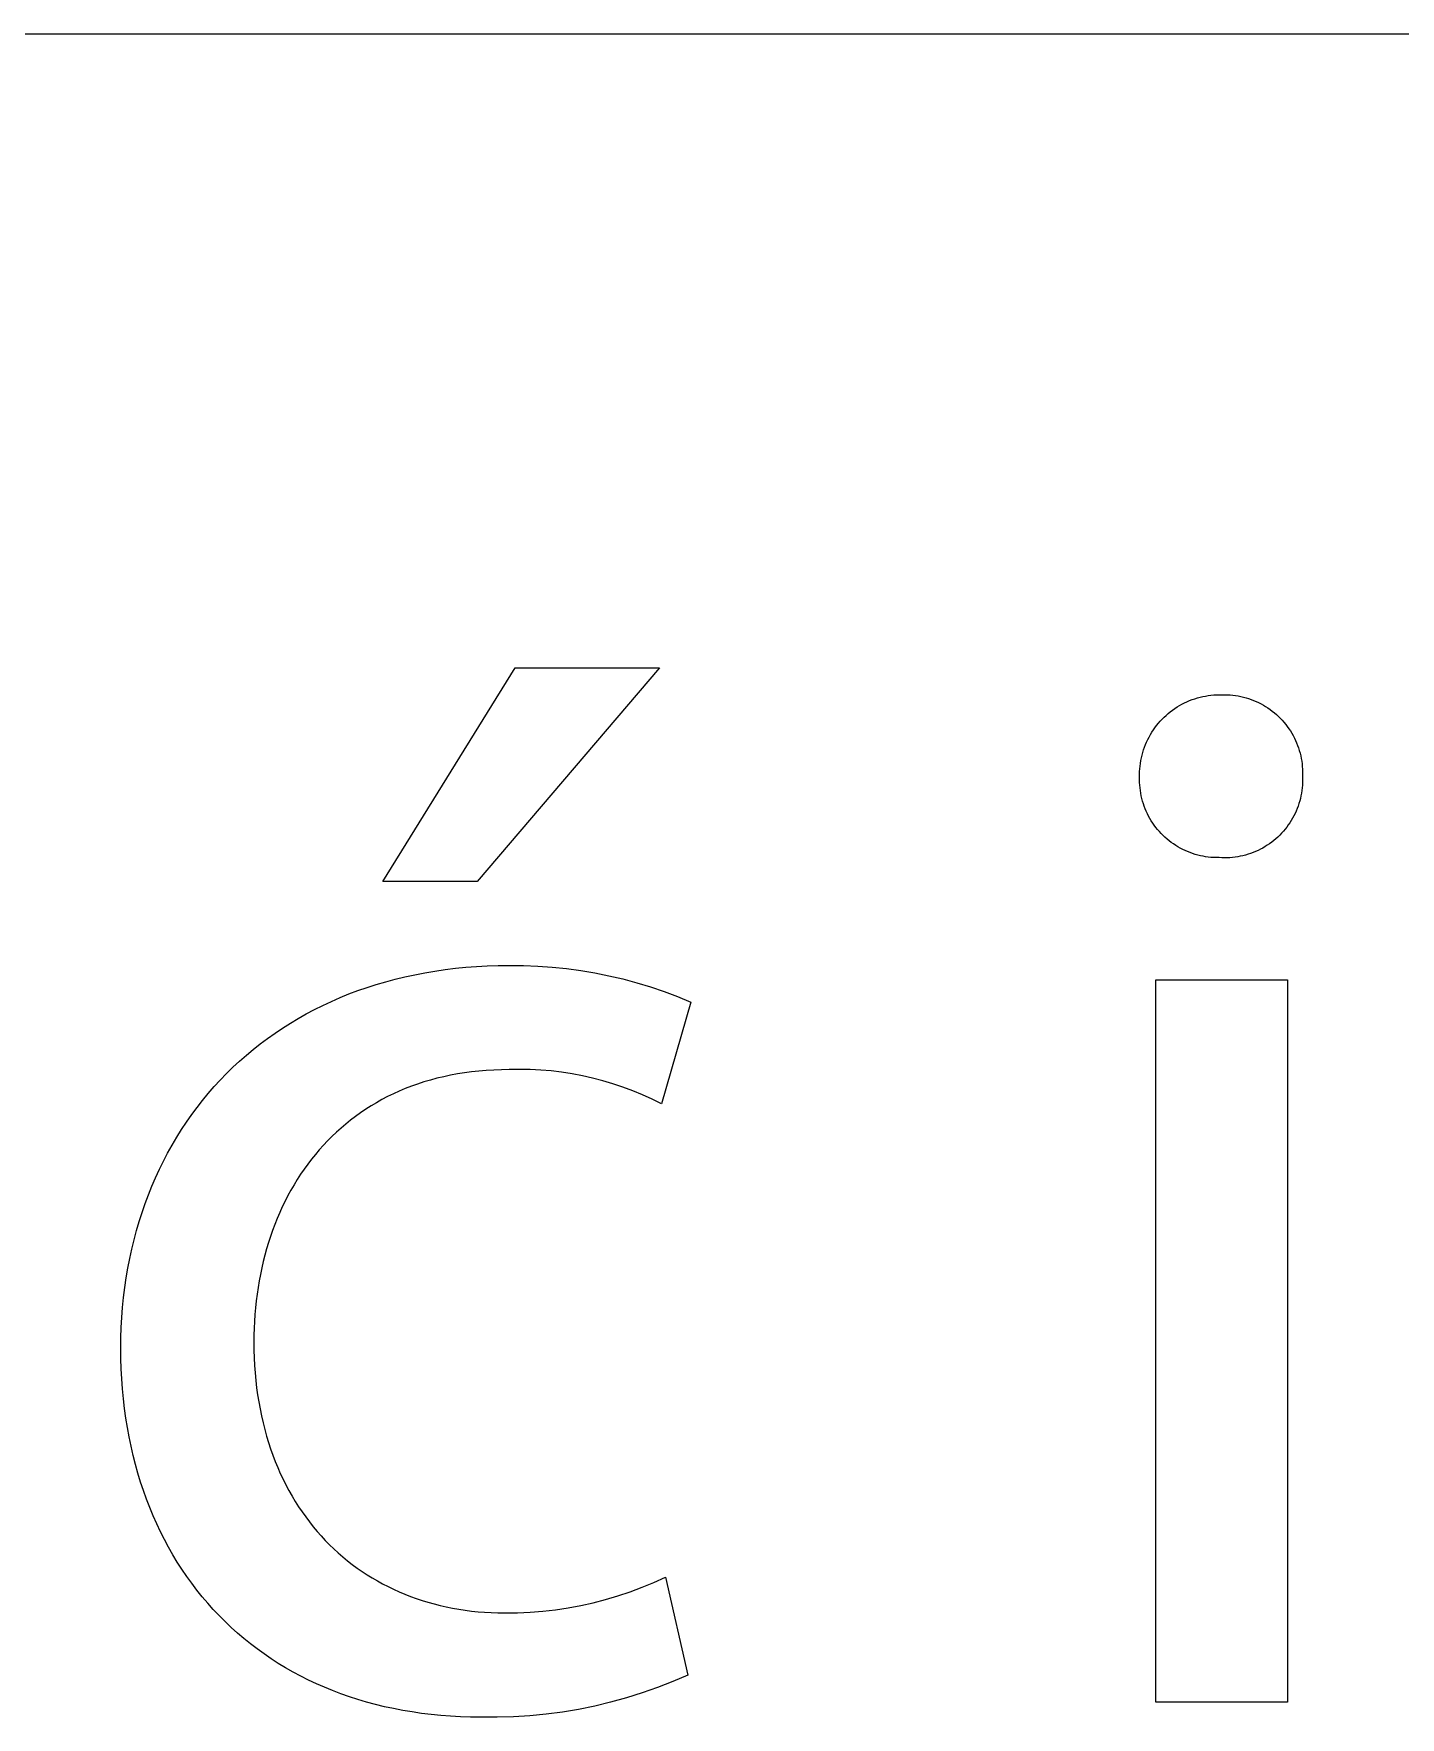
# Model space of a CAD drawing. Header units: millimetres. Extents: x 1383 to 4664, y -160 to 2132.
# Drawn here: x 4231.34 to 4261.42, y -105.3 to -68.26 of the extents above; entities that cross this region are included whole.
import ezdxf

# ---------------------------------------------------------------- set-up
doc = ezdxf.new("R2010")
doc.units = ezdxf.units.MM
doc.header["$MEASUREMENT"] = 0
doc.layers.add('Domyślny', color=7, linetype='Continuous', true_color=0x000000)

msp = doc.modelspace()

# ---------------------------------------------------------------- linework, layer by layer
at = {"layer": 'Domyślny', "color": 18, "lineweight": 15, "true_color": 0x000000}
for p, q in [((3423.999, -68.258), (4660.84, -68.258)), ((4239.025, -86.912), (4241.932, -82.213)), ((4245.111, -82.213), (4241.101, -86.912)), ((4241.932, -82.213), (4245.111, -82.213)), ((4256.663, -82.983), (4256.719, -82.957)), ((4256.719, -82.957), (4256.775, -82.933)), ((4256.775, -82.933), (4256.832, -82.911)), ((4256.832, -82.911), (4256.89, -82.891)), ((4256.89, -82.891), (4256.948, -82.873)), ((4256.948, -82.873), (4257.007, -82.857)), ((4257.007, -82.857), (4257.066, -82.843)), ((4257.066, -82.843), (4257.126, -82.831)), ((4257.126, -82.831), (4257.187, -82.821)), ((4257.187, -82.821), (4257.247, -82.813)), ((4257.247, -82.813), (4257.308, -82.808)), ((4257.308, -82.808), (4257.369, -82.804)), ((4257.369, -82.804), (4257.43, -82.803)), ((4257.43, -82.803), (4257.491, -82.803)), ((4257.491, -82.803), (4257.551, -82.803)), ((4257.551, -82.803), (4257.61, -82.804)), ((4257.61, -82.804), (4257.669, -82.807)), ((4257.669, -82.807), (4257.728, -82.813)), ((4257.728, -82.813), (4257.787, -82.82)), ((4257.787, -82.82), (4257.846, -82.829)), ((4257.846, -82.829), (4257.904, -82.841)), ((4257.904, -82.841), (4257.962, -82.854)), ((4257.962, -82.854), (4258.019, -82.87)), ((4258.019, -82.87), (4258.076, -82.887)), ((4258.076, -82.887), (4258.132, -82.907)), ((4258.132, -82.907), (4258.187, -82.928)), ((4258.187, -82.928), (4258.242, -82.951)), ((4258.242, -82.951), (4258.296, -82.976)), ((4258.296, -82.976), (4258.349, -83.003)), ((4256.13, -83.385), (4256.172, -83.341)), ((4256.172, -83.341), (4256.215, -83.297)), ((4256.215, -83.297), (4256.26, -83.256)), ((4256.26, -83.256), (4256.306, -83.216)), ((4256.306, -83.216), (4256.353, -83.177)), ((4256.353, -83.177), (4256.402, -83.14)), ((4256.402, -83.14), (4256.452, -83.105)), ((4256.452, -83.105), (4256.503, -83.072)), ((4256.503, -83.072), (4256.556, -83.04)), ((4256.556, -83.04), (4256.609, -83.011)), ((4256.609, -83.011), (4256.663, -82.983)), ((4258.349, -83.003), (4258.401, -83.032)), ((4258.401, -83.032), (4258.451, -83.062)), ((4258.451, -83.062), (4258.501, -83.094)), ((4258.501, -83.094), (4258.55, -83.128)), ((4258.55, -83.128), (4258.598, -83.164)), ((4258.598, -83.164), (4258.644, -83.201)), ((4258.644, -83.201), (4258.689, -83.24)), ((4258.689, -83.24), (4258.732, -83.28)), ((4258.732, -83.28), (4258.775, -83.322)), ((4258.775, -83.322), (4258.815, -83.365)), ((4255.885, -83.735), (4255.915, -83.681)), ((4255.915, -83.681), (4255.946, -83.629)), ((4255.946, -83.629), (4255.98, -83.578)), ((4255.98, -83.578), (4256.015, -83.528)), ((4256.015, -83.528), (4256.051, -83.479)), ((4256.051, -83.479), (4256.09, -83.431)), ((4256.09, -83.431), (4256.13, -83.385)), ((4258.815, -83.365), (4258.854, -83.409)), ((4258.854, -83.409), (4258.892, -83.455)), ((4258.892, -83.455), (4258.928, -83.502)), ((4258.928, -83.502), (4258.962, -83.551)), ((4258.962, -83.551), (4258.995, -83.6)), ((4258.995, -83.6), (4259.026, -83.651)), ((4259.026, -83.651), (4259.055, -83.703)), ((4259.055, -83.703), (4259.083, -83.755)), ((4255.731, -84.133), (4255.747, -84.074)), ((4255.747, -84.074), (4255.765, -84.015)), ((4255.765, -84.015), (4255.785, -83.958)), ((4255.785, -83.958), (4255.807, -83.901)), ((4255.807, -83.901), (4255.831, -83.844)), ((4255.831, -83.844), (4255.857, -83.789)), ((4255.857, -83.789), (4255.885, -83.735)), ((4259.083, -83.755), (4259.108, -83.809)), ((4259.108, -83.809), (4259.132, -83.863)), ((4259.132, -83.863), (4259.154, -83.918)), ((4259.154, -83.918), (4259.174, -83.974)), ((4259.174, -83.974), (4259.192, -84.031)), ((4259.192, -84.031), (4259.208, -84.088)), ((4259.208, -84.088), (4259.222, -84.146)), ((4255.678, -84.495), (4255.682, -84.434)), ((4255.682, -84.434), (4255.687, -84.373)), ((4255.687, -84.373), (4255.695, -84.312)), ((4255.695, -84.312), (4255.705, -84.252)), ((4255.705, -84.252), (4255.717, -84.192)), ((4255.717, -84.192), (4255.731, -84.133)), ((4259.222, -84.146), (4259.234, -84.204)), ((4259.234, -84.204), (4259.244, -84.262)), ((4259.244, -84.262), (4259.252, -84.321)), ((4259.252, -84.321), (4259.258, -84.38)), ((4259.258, -84.38), (4259.262, -84.439)), ((4259.262, -84.439), (4259.264, -84.498)), ((4255.677, -84.556), (4255.678, -84.495)), ((4255.678, -84.617), (4255.677, -84.556)), ((4255.677, -84.676), (4255.678, -84.617)), ((4255.678, -84.735), (4255.677, -84.676)), ((4255.681, -84.795), (4255.678, -84.735)), ((4255.687, -84.853), (4255.681, -84.795)), ((4259.259, -84.793), (4259.254, -84.852)), ((4259.262, -84.735), (4259.259, -84.793)), ((4259.264, -84.558), (4259.261, -84.617)), ((4259.261, -84.617), (4259.263, -84.676)), ((4259.263, -84.676), (4259.262, -84.735)), ((4259.264, -84.498), (4259.264, -84.558)), ((4255.694, -84.912), (4255.687, -84.853)), ((4255.703, -84.971), (4255.694, -84.912)), ((4255.715, -85.029), (4255.703, -84.971)), ((4255.728, -85.086), (4255.715, -85.029)), ((4255.743, -85.144), (4255.728, -85.086)), ((4255.761, -85.2), (4255.743, -85.144)), ((4255.78, -85.256), (4255.761, -85.2)), ((4259.184, -85.196), (4259.165, -85.252)), ((4259.2, -85.14), (4259.184, -85.196)), ((4259.215, -85.083), (4259.2, -85.14)), ((4259.228, -85.026), (4259.215, -85.083)), ((4259.239, -84.968), (4259.228, -85.026)), ((4259.247, -84.91), (4259.239, -84.968)), ((4259.254, -84.852), (4259.247, -84.91)), ((4255.801, -85.311), (4255.78, -85.256)), ((4255.824, -85.366), (4255.801, -85.311)), ((4255.849, -85.42), (4255.824, -85.366)), ((4255.876, -85.472), (4255.849, -85.42)), ((4255.904, -85.524), (4255.876, -85.472)), ((4255.935, -85.575), (4255.904, -85.524)), ((4259.014, -85.57), (4258.983, -85.62)), ((4259.044, -85.519), (4259.014, -85.57)), ((4259.072, -85.467), (4259.044, -85.519)), ((4259.098, -85.415), (4259.072, -85.467)), ((4259.122, -85.361), (4259.098, -85.415)), ((4259.144, -85.307), (4259.122, -85.361)), ((4259.165, -85.252), (4259.144, -85.307)), ((4255.967, -85.625), (4255.935, -85.575)), ((4256.001, -85.673), (4255.967, -85.625)), ((4256.036, -85.721), (4256.001, -85.673)), ((4256.073, -85.767), (4256.036, -85.721)), ((4256.112, -85.812), (4256.073, -85.767)), ((4256.152, -85.855), (4256.112, -85.812)), ((4256.193, -85.898), (4256.152, -85.855)), ((4256.236, -85.938), (4256.193, -85.898)), ((4256.281, -85.977), (4256.236, -85.938)), ((4258.718, -85.933), (4258.675, -85.972)), ((4258.761, -85.892), (4258.718, -85.933)), ((4258.802, -85.85), (4258.761, -85.892)), ((4258.841, -85.807), (4258.802, -85.85)), ((4258.879, -85.762), (4258.841, -85.807)), ((4258.915, -85.716), (4258.879, -85.762)), ((4258.95, -85.668), (4258.915, -85.716)), ((4258.983, -85.62), (4258.95, -85.668)), ((4256.326, -86.015), (4256.281, -85.977)), ((4256.373, -86.051), (4256.326, -86.015)), ((4256.422, -86.085), (4256.373, -86.051)), ((4256.471, -86.118), (4256.422, -86.085)), ((4256.521, -86.149), (4256.471, -86.118)), ((4256.573, -86.178), (4256.521, -86.149)), ((4256.625, -86.206), (4256.573, -86.178)), ((4256.679, -86.231), (4256.625, -86.206)), ((4256.733, -86.255), (4256.679, -86.231)), ((4256.788, -86.277), (4256.733, -86.255)), ((4256.844, -86.297), (4256.788, -86.277)), ((4256.9, -86.315), (4256.844, -86.297)), ((4258.064, -86.314), (4258.007, -86.33)), ((4258.12, -86.295), (4258.064, -86.314)), ((4258.175, -86.275), (4258.12, -86.295)), ((4258.229, -86.253), (4258.175, -86.275)), ((4258.283, -86.228), (4258.229, -86.253)), ((4258.335, -86.202), (4258.283, -86.228)), ((4258.387, -86.175), (4258.335, -86.202)), ((4258.438, -86.145), (4258.387, -86.175)), ((4258.487, -86.114), (4258.438, -86.145)), ((4258.536, -86.081), (4258.487, -86.114)), ((4258.584, -86.046), (4258.536, -86.081)), ((4258.63, -86.01), (4258.584, -86.046)), ((4258.675, -85.972), (4258.63, -86.01)), ((4256.957, -86.331), (4256.9, -86.315)), ((4257.015, -86.345), (4256.957, -86.331)), ((4257.073, -86.357), (4257.015, -86.345)), ((4257.131, -86.367), (4257.073, -86.357)), ((4257.189, -86.375), (4257.131, -86.367)), ((4257.248, -86.381), (4257.189, -86.375)), ((4257.307, -86.385), (4257.248, -86.381)), ((4257.367, -86.387), (4257.307, -86.385)), ((4257.426, -86.387), (4257.367, -86.387)), ((4257.484, -86.39), (4257.426, -86.387)), ((4257.543, -86.392), (4257.484, -86.39)), ((4257.602, -86.391), (4257.543, -86.392)), ((4257.661, -86.388), (4257.602, -86.391)), ((4257.719, -86.384), (4257.661, -86.388)), ((4257.777, -86.377), (4257.719, -86.384)), ((4257.836, -86.368), (4257.777, -86.377)), ((4257.893, -86.358), (4257.836, -86.368)), ((4257.951, -86.345), (4257.893, -86.358)), ((4258.007, -86.33), (4257.951, -86.345)), ((4241.101, -86.912), (4239.025, -86.912)), ((4239.943, -88.92), (4240.165, -88.882)), ((4240.165, -88.882), (4240.391, -88.85)), ((4240.391, -88.85), (4240.619, -88.822)), ((4240.619, -88.822), (4240.849, -88.799)), ((4240.849, -88.799), (4241.083, -88.781)), ((4241.083, -88.781), (4241.319, -88.768)), ((4241.319, -88.768), (4241.559, -88.761)), ((4241.559, -88.761), (4241.801, -88.758)), ((4241.801, -88.758), (4242.117, -88.76)), ((4242.117, -88.76), (4242.433, -88.772)), ((4242.433, -88.772), (4242.748, -88.794)), ((4242.748, -88.794), (4243.062, -88.827)), ((4243.062, -88.827), (4243.376, -88.869)), ((4243.376, -88.869), (4243.687, -88.922)), ((4238.473, -89.313), (4238.674, -89.243)), ((4238.674, -89.243), (4238.878, -89.178)), ((4238.878, -89.178), (4239.085, -89.117)), ((4239.085, -89.117), (4239.295, -89.061)), ((4239.295, -89.061), (4239.508, -89.009)), ((4239.508, -89.009), (4239.724, -88.962)), ((4239.724, -88.962), (4239.943, -88.92)), ((4243.687, -88.922), (4243.997, -88.985)), ((4243.997, -88.985), (4244.305, -89.057)), ((4244.305, -89.057), (4244.61, -89.14)), ((4244.61, -89.14), (4244.912, -89.232)), ((4244.912, -89.232), (4245.212, -89.334)), ((4256.038, -89.075), (4258.934, -89.075)), ((4256.038, -104.972), (4256.038, -89.075)), ((4258.934, -89.075), (4258.934, -104.972)), ((4237.519, -89.728), (4237.703, -89.637)), ((4237.703, -89.637), (4237.891, -89.549)), ((4237.891, -89.549), (4238.082, -89.466)), ((4238.082, -89.466), (4238.276, -89.387)), ((4238.276, -89.387), (4238.473, -89.313)), ((4245.799, -89.567), (4245.155, -91.806)), ((4245.212, -89.334), (4245.507, -89.445)), ((4245.507, -89.445), (4245.799, -89.567)), ((4236.987, -90.028), (4237.161, -89.924)), ((4237.161, -89.924), (4237.338, -89.824)), ((4237.338, -89.824), (4237.519, -89.728)), ((4236.326, -90.483), (4236.486, -90.363)), ((4236.486, -90.363), (4236.649, -90.248)), ((4236.649, -90.248), (4236.816, -90.136)), ((4236.816, -90.136), (4236.987, -90.028)), ((4235.869, -90.865), (4236.018, -90.734)), ((4236.018, -90.734), (4236.17, -90.607)), ((4236.17, -90.607), (4236.326, -90.483)), ((4235.582, -91.139), (4235.724, -91)), ((4235.724, -91), (4235.869, -90.865)), ((4240.819, -91.122), (4240.664, -91.147)), ((4240.976, -91.101), (4240.819, -91.122)), ((4241.136, -91.084), (4240.976, -91.101)), ((4241.298, -91.07), (4241.136, -91.084)), ((4241.463, -91.06), (4241.298, -91.07)), ((4241.631, -91.054), (4241.463, -91.06)), ((4241.801, -91.052), (4241.631, -91.054)), ((4242.032, -91.047), (4241.801, -91.052)), ((4242.264, -91.05), (4242.032, -91.047)), ((4242.496, -91.061), (4242.264, -91.05)), ((4242.727, -91.081), (4242.496, -91.061)), ((4242.957, -91.108), (4242.727, -91.081)), ((4243.186, -91.143), (4242.957, -91.108)), ((4235.181, -91.575), (4235.311, -91.426)), ((4235.311, -91.426), (4235.445, -91.28)), ((4235.445, -91.28), (4235.582, -91.139)), ((4239.516, -91.47), (4239.384, -91.526)), ((4239.65, -91.418), (4239.516, -91.47)), ((4239.787, -91.369), (4239.65, -91.418)), ((4239.927, -91.323), (4239.787, -91.369)), ((4240.069, -91.281), (4239.927, -91.323)), ((4240.214, -91.242), (4240.069, -91.281)), ((4240.362, -91.207), (4240.214, -91.242)), ((4240.511, -91.175), (4240.362, -91.207)), ((4240.664, -91.147), (4240.511, -91.175)), ((4243.414, -91.186), (4243.186, -91.143)), ((4243.64, -91.236), (4243.414, -91.186)), ((4243.864, -91.295), (4243.64, -91.236)), ((4244.086, -91.361), (4243.864, -91.295)), ((4244.306, -91.435), (4244.086, -91.361)), ((4244.523, -91.517), (4244.306, -91.435)), ((4234.933, -91.883), (4235.055, -91.727)), ((4235.055, -91.727), (4235.181, -91.575)), ((4238.762, -91.85), (4238.645, -91.924)), ((4238.881, -91.779), (4238.762, -91.85)), ((4239.003, -91.711), (4238.881, -91.779)), ((4239.127, -91.646), (4239.003, -91.711)), ((4239.254, -91.584), (4239.127, -91.646)), ((4239.384, -91.526), (4239.254, -91.584)), ((4244.737, -91.606), (4244.523, -91.517)), ((4244.948, -91.703), (4244.737, -91.606)), ((4245.155, -91.806), (4244.948, -91.703)), ((4234.591, -92.37), (4234.701, -92.205)), ((4234.701, -92.205), (4234.815, -92.042)), ((4234.815, -92.042), (4234.933, -91.883)), ((4238.311, -92.163), (4238.205, -92.248)), ((4238.42, -92.08), (4238.311, -92.163)), ((4238.531, -92.001), (4238.42, -92.08)), ((4238.645, -91.924), (4238.531, -92.001)), ((4234.384, -92.711), (4234.486, -92.539)), ((4234.486, -92.539), (4234.591, -92.37)), ((4237.903, -92.52), (4237.807, -92.615)), ((4238.001, -92.426), (4237.903, -92.52)), ((4238.102, -92.336), (4238.001, -92.426)), ((4238.205, -92.248), (4238.102, -92.336)), ((4234.193, -93.064), (4234.286, -92.886)), ((4234.286, -92.886), (4234.384, -92.711)), ((4237.537, -92.917), (4237.452, -93.023)), ((4237.624, -92.814), (4237.537, -92.917)), ((4237.714, -92.714), (4237.624, -92.814)), ((4237.807, -92.615), (4237.714, -92.714)), ((4234.019, -93.429), (4234.104, -93.245)), ((4234.104, -93.245), (4234.193, -93.064)), ((4237.29, -93.241), (4237.213, -93.353)), ((4237.37, -93.131), (4237.29, -93.241)), ((4237.452, -93.023), (4237.37, -93.131)), ((4233.862, -93.805), (4233.938, -93.616)), ((4233.938, -93.616), (4234.019, -93.429)), ((4236.999, -93.703), (4236.933, -93.824)), ((4237.068, -93.584), (4236.999, -93.703)), ((4237.139, -93.468), (4237.068, -93.584)), ((4237.213, -93.353), (4237.139, -93.468)), ((4233.722, -94.193), (4233.79, -93.998)), ((4233.79, -93.998), (4233.862, -93.805)), ((4236.81, -94.071), (4236.752, -94.197)), ((4236.87, -93.946), (4236.81, -94.071)), ((4236.933, -93.824), (4236.87, -93.946)), ((4233.6, -94.591), (4233.659, -94.391)), ((4233.659, -94.391), (4233.722, -94.193)), ((4236.645, -94.456), (4236.596, -94.588)), ((4236.697, -94.326), (4236.645, -94.456)), ((4236.752, -94.197), (4236.697, -94.326)), ((4233.496, -94.999), (4233.546, -94.794)), ((4233.546, -94.794), (4233.6, -94.591)), ((4236.549, -94.722), (4236.505, -94.857)), ((4236.596, -94.588), (4236.549, -94.722)), ((4233.451, -95.207), (4233.496, -94.999)), ((4236.426, -95.132), (4236.39, -95.272)), ((4236.464, -94.994), (4236.426, -95.132)), ((4236.505, -94.857), (4236.464, -94.994)), ((4233.375, -95.631), (4233.411, -95.418)), ((4233.411, -95.418), (4233.451, -95.207)), ((4236.328, -95.556), (4236.3, -95.7)), ((4236.357, -95.413), (4236.328, -95.556)), ((4236.39, -95.272), (4236.357, -95.413)), ((4233.317, -96.063), (4233.344, -95.846)), ((4233.344, -95.846), (4233.375, -95.631)), ((4236.276, -95.846), (4236.255, -95.992)), ((4236.3, -95.7), (4236.276, -95.846)), ((4233.278, -96.504), (4233.295, -96.282)), ((4233.295, -96.282), (4233.317, -96.063)), ((4236.22, -96.289), (4236.208, -96.44)), ((4236.236, -96.14), (4236.22, -96.289)), ((4236.255, -95.992), (4236.236, -96.14)), ((4233.266, -96.728), (4233.278, -96.504)), ((4236.198, -96.591), (4236.19, -96.743)), ((4236.208, -96.44), (4236.198, -96.591)), ((4233.256, -97.182), (4233.259, -96.954)), ((4233.259, -96.954), (4233.266, -96.728)), ((4236.186, -96.897), (4236.185, -97.051)), ((4236.185, -97.051), (4236.186, -97.222)), ((4236.19, -96.743), (4236.186, -96.897)), ((4233.259, -97.409), (4233.256, -97.182)), ((4233.266, -97.633), (4233.259, -97.409)), ((4236.186, -97.222), (4236.191, -97.392)), ((4236.191, -97.392), (4236.2, -97.559)), ((4233.277, -97.855), (4233.266, -97.633)), ((4236.2, -97.559), (4236.212, -97.724)), ((4236.212, -97.724), (4236.227, -97.888)), ((4233.293, -98.074), (4233.277, -97.855)), ((4233.313, -98.291), (4233.293, -98.074)), ((4236.227, -97.888), (4236.245, -98.049)), ((4236.245, -98.049), (4236.267, -98.207)), ((4233.338, -98.506), (4233.313, -98.291)), ((4233.367, -98.717), (4233.338, -98.506)), ((4236.267, -98.207), (4236.292, -98.364)), ((4236.292, -98.364), (4236.32, -98.518)), ((4236.32, -98.518), (4236.351, -98.67)), ((4233.4, -98.927), (4233.367, -98.717)), ((4236.351, -98.67), (4236.385, -98.82)), ((4236.385, -98.82), (4236.422, -98.968)), ((4233.438, -99.133), (4233.4, -98.927)), ((4233.48, -99.337), (4233.438, -99.133)), ((4236.422, -98.968), (4236.463, -99.113)), ((4236.463, -99.113), (4236.506, -99.256)), ((4236.506, -99.256), (4236.552, -99.396)), ((4233.526, -99.538), (4233.48, -99.337)), ((4233.576, -99.737), (4233.526, -99.538)), ((4236.552, -99.396), (4236.601, -99.535)), ((4236.601, -99.535), (4236.653, -99.67)), ((4233.631, -99.932), (4233.576, -99.737)), ((4233.69, -100.125), (4233.631, -99.932)), ((4236.653, -99.67), (4236.708, -99.804)), ((4236.708, -99.804), (4236.766, -99.935)), ((4236.766, -99.935), (4236.826, -100.063)), ((4233.753, -100.315), (4233.69, -100.125)), ((4233.82, -100.502), (4233.753, -100.315)), ((4236.826, -100.063), (4236.889, -100.19)), ((4236.889, -100.19), (4236.955, -100.313)), ((4236.955, -100.313), (4237.024, -100.434)), ((4233.891, -100.685), (4233.82, -100.502)), ((4233.966, -100.866), (4233.891, -100.685)), ((4237.024, -100.434), (4237.095, -100.553)), ((4237.095, -100.553), (4237.169, -100.669)), ((4237.169, -100.669), (4237.245, -100.783)), ((4234.045, -101.044), (4233.966, -100.866)), ((4234.128, -101.219), (4234.045, -101.044)), ((4237.245, -100.783), (4237.324, -100.894)), ((4237.324, -100.894), (4237.405, -101.002)), ((4237.405, -101.002), (4237.489, -101.108)), ((4237.489, -101.108), (4237.576, -101.211)), ((4234.214, -101.391), (4234.128, -101.219)), ((4234.305, -101.56), (4234.214, -101.391)), ((4237.576, -101.211), (4237.664, -101.311)), ((4237.664, -101.311), (4237.755, -101.409)), ((4237.755, -101.409), (4237.849, -101.504)), ((4234.4, -101.725), (4234.305, -101.56)), ((4234.498, -101.887), (4234.4, -101.725)), ((4237.849, -101.504), (4237.944, -101.596)), ((4237.944, -101.596), (4238.042, -101.686)), ((4238.042, -101.686), (4238.142, -101.773)), ((4238.142, -101.773), (4238.244, -101.857)), ((4238.244, -101.857), (4238.349, -101.938)), ((4234.6, -102.046), (4234.498, -101.887)), ((4234.706, -102.202), (4234.6, -102.046)), ((4234.816, -102.354), (4234.706, -102.202)), ((4238.349, -101.938), (4238.455, -102.017)), ((4238.455, -102.017), (4238.564, -102.092)), ((4238.564, -102.092), (4238.675, -102.165)), ((4238.675, -102.165), (4238.787, -102.235)), ((4238.787, -102.235), (4238.902, -102.302)), ((4244.986, -102.335), (4245.242, -102.219)), ((4245.242, -102.219), (4245.734, -104.371)), ((4234.929, -102.503), (4234.816, -102.354)), ((4235.046, -102.648), (4234.929, -102.503)), ((4238.902, -102.302), (4239.018, -102.366)), ((4239.018, -102.366), (4239.137, -102.427)), ((4239.137, -102.427), (4239.257, -102.485)), ((4239.257, -102.485), (4239.379, -102.541)), ((4239.379, -102.541), (4239.503, -102.593)), ((4239.503, -102.593), (4239.629, -102.642)), ((4244.196, -102.629), (4244.462, -102.54)), ((4244.462, -102.54), (4244.726, -102.442)), ((4244.726, -102.442), (4244.986, -102.335)), ((4235.167, -102.791), (4235.046, -102.648)), ((4235.291, -102.929), (4235.167, -102.791)), ((4235.418, -103.064), (4235.291, -102.929)), ((4239.629, -102.642), (4239.757, -102.688)), ((4239.757, -102.688), (4239.886, -102.731)), ((4239.886, -102.731), (4240.016, -102.771)), ((4240.016, -102.771), (4240.149, -102.808)), ((4240.149, -102.808), (4240.283, -102.842)), ((4240.283, -102.842), (4240.418, -102.873)), ((4240.418, -102.873), (4240.555, -102.901)), ((4240.555, -102.901), (4240.694, -102.925)), ((4240.694, -102.925), (4240.834, -102.946)), ((4240.834, -102.946), (4240.975, -102.964)), ((4240.975, -102.964), (4241.118, -102.979)), ((4241.118, -102.979), (4241.262, -102.991)), ((4242.264, -102.989), (4242.545, -102.967)), ((4242.545, -102.967), (4242.824, -102.934)), ((4242.824, -102.934), (4243.102, -102.892)), ((4243.102, -102.892), (4243.379, -102.841)), ((4243.379, -102.841), (4243.654, -102.78)), ((4243.654, -102.78), (4243.926, -102.709)), ((4243.926, -102.709), (4244.196, -102.629)), ((4235.55, -103.196), (4235.418, -103.064)), ((4235.684, -103.324), (4235.55, -103.196)), ((4235.822, -103.448), (4235.684, -103.324)), ((4241.262, -102.991), (4241.408, -102.999)), ((4241.408, -102.999), (4241.554, -103.004)), ((4241.554, -103.004), (4241.702, -103.005)), ((4241.702, -103.005), (4241.983, -103.002)), ((4241.983, -103.002), (4242.264, -102.989)), ((4235.964, -103.568), (4235.822, -103.448)), ((4236.109, -103.685), (4235.964, -103.568)), ((4236.257, -103.798), (4236.109, -103.685)), ((4236.409, -103.908), (4236.257, -103.798)), ((4236.564, -104.013), (4236.409, -103.908)), ((4236.722, -104.115), (4236.564, -104.013)), ((4236.883, -104.213), (4236.722, -104.115)), ((4237.047, -104.307), (4236.883, -104.213)), ((4237.215, -104.396), (4237.047, -104.307)), ((4237.386, -104.482), (4237.215, -104.396)), ((4245.734, -104.371), (4245.403, -104.515)), ((4237.56, -104.564), (4237.386, -104.482)), ((4237.737, -104.642), (4237.56, -104.564)), ((4237.917, -104.715), (4237.737, -104.642)), ((4238.099, -104.785), (4237.917, -104.715)), ((4238.285, -104.85), (4238.099, -104.785)), ((4244.727, -104.766), (4244.383, -104.875)), ((4245.067, -104.646), (4244.727, -104.766)), ((4245.403, -104.515), (4245.067, -104.646)), ((4238.474, -104.911), (4238.285, -104.85)), ((4238.666, -104.967), (4238.474, -104.911)), ((4238.86, -105.02), (4238.666, -104.967)), ((4239.057, -105.068), (4238.86, -105.02)), ((4239.257, -105.111), (4239.057, -105.068)), ((4239.46, -105.151), (4239.257, -105.111)), ((4239.666, -105.185), (4239.46, -105.151)), ((4239.874, -105.215), (4239.666, -105.185)), ((4242.976, -105.187), (4242.618, -105.234)), ((4243.331, -105.127), (4242.976, -105.187)), ((4243.685, -105.055), (4243.331, -105.127)), ((4244.035, -104.971), (4243.685, -105.055)), ((4244.383, -104.875), (4244.035, -104.971)), ((4258.934, -104.972), (4256.038, -104.972)), ((4240.085, -105.241), (4239.874, -105.215)), ((4240.298, -105.262), (4240.085, -105.241)), ((4240.514, -105.279), (4240.298, -105.262)), ((4240.733, -105.29), (4240.514, -105.279)), ((4240.954, -105.298), (4240.733, -105.29)), ((4241.178, -105.3), (4240.954, -105.298)), ((4241.538, -105.302), (4241.178, -105.3)), ((4241.899, -105.292), (4241.538, -105.302)), ((4242.259, -105.27), (4241.899, -105.292)), ((4242.618, -105.234), (4242.259, -105.27))]:
    msp.add_line(p, q, dxfattribs=at)

doc.saveas('drawing.dxf')
